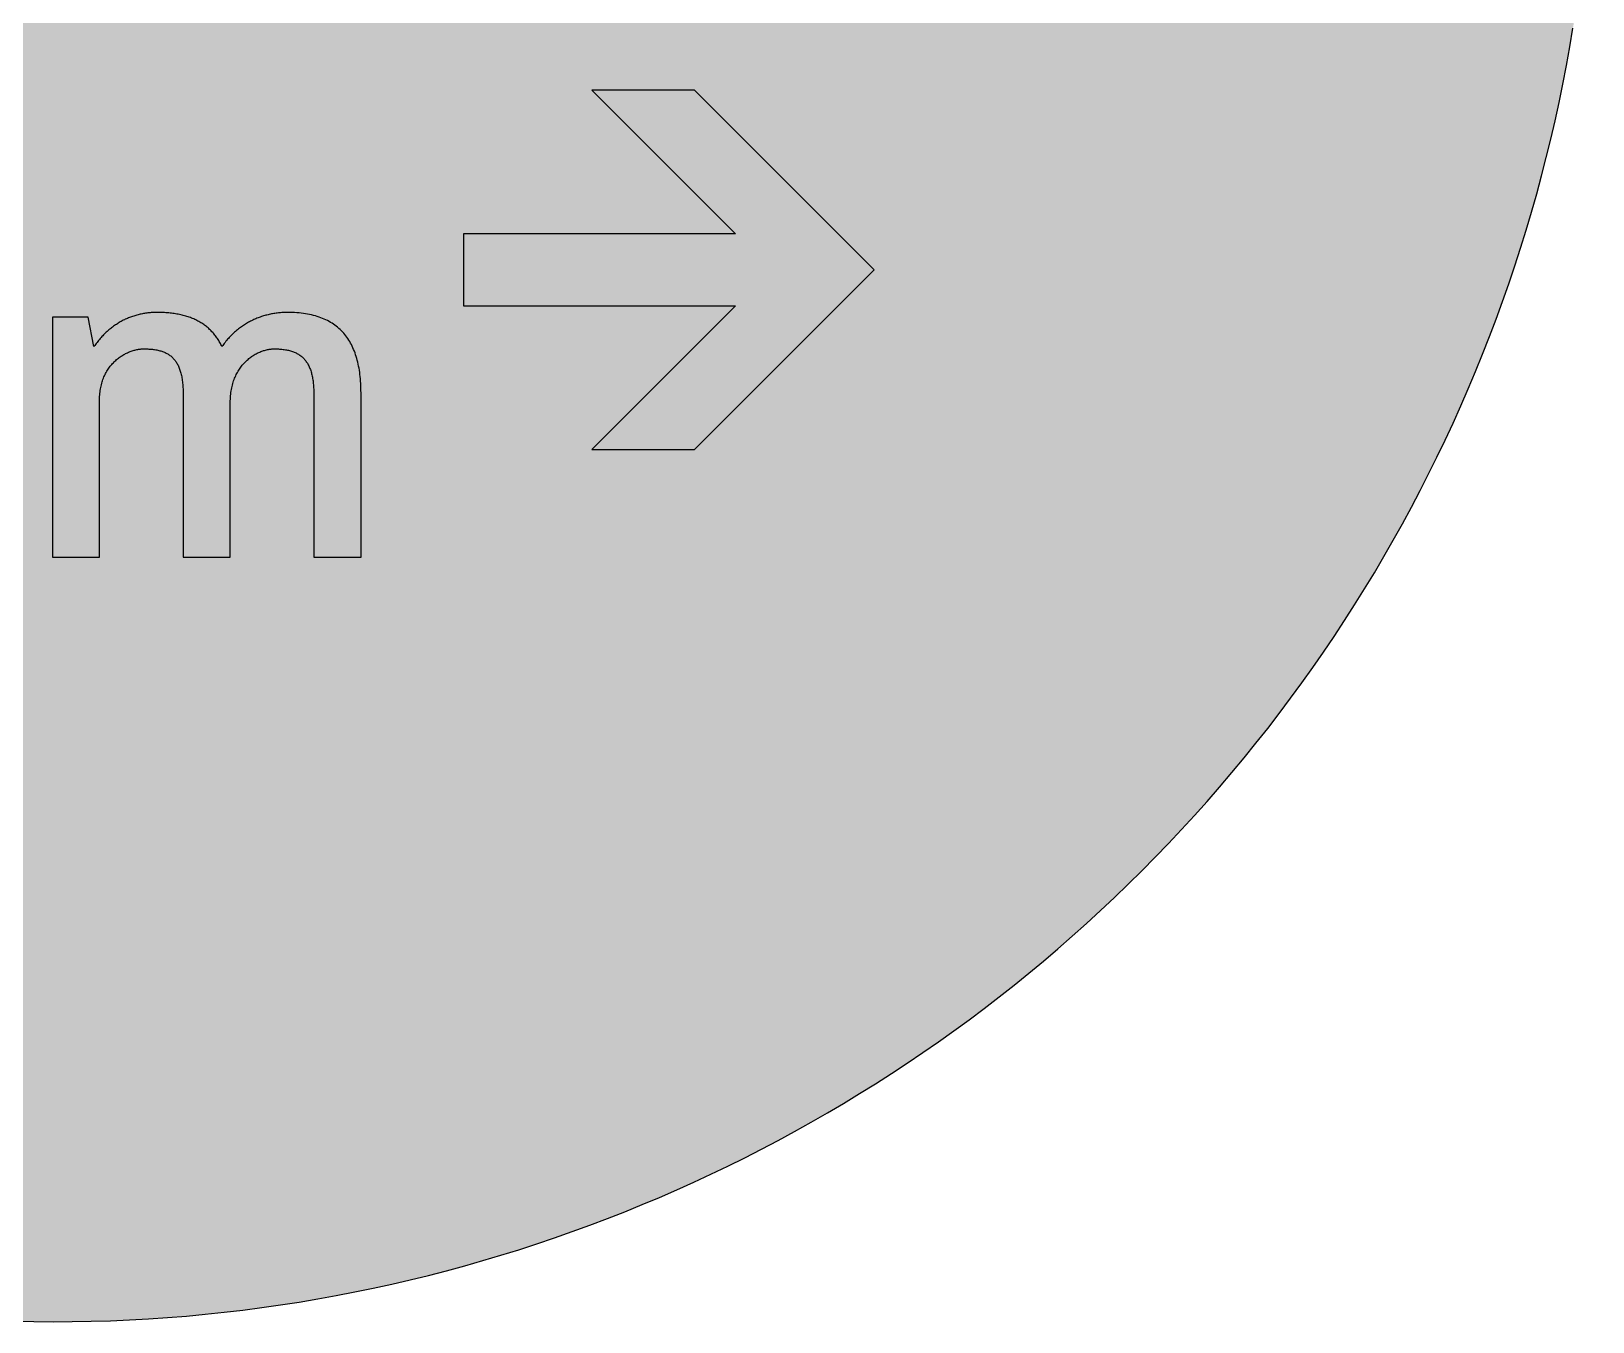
# Model space of a CAD drawing. Header units: millimetres. Extents: x 0 to 212, y 0 to 212.
# Drawn here: x 104.4 to 211.7, y 0.1 to 88.8 of the extents above; entities that cross this region are included whole.
import ezdxf

# ---------------------------------------------------------------- set-up
doc = ezdxf.new("R2010")
doc.units = ezdxf.units.MM

msp = doc.modelspace()

# ---------------------------------------------------------------- hatches: boundary and pattern name
for color, points in [(254, [(211.7189, 105.8869), (211.709, 107.2007), (211.6861, 108.5139), (211.6455, 109.8245), (211.5871, 111.1326), (211.5134, 112.4407), (211.4245, 113.7437), (211.3204, 115.0468), (211.201, 116.3447), (211.0638, 117.6426), (210.9114, 118.9355), (210.7413, 120.2258), (210.5584, 121.5136), (210.3577, 122.7988), (210.1418, 124.079), (209.9107, 125.3566), (209.6643, 126.6292), (209.4027, 127.8992), (209.1258, 129.1641), (208.8337, 130.4239), (208.5264, 131.6812), (208.2038, 132.936), (207.866, 134.1831), (207.5104, 135.4277), (207.1421, 136.6647), (206.7611, 137.8991), (206.3623, 139.1285), (205.9483, 140.3502), (205.5216, 141.5694), (205.0771, 142.781), (204.6199, 143.9901), (204.1474, 145.1915), (203.6623, 146.3853), (203.1619, 147.574), (202.6463, 148.7576), (202.1154, 149.9362), (201.5693, 151.1046), (201.0105, 152.2705), (200.439, 153.4262), (199.8523, 154.5768), (199.2503, 155.7198), (198.6356, 156.8577), (198.0057, 157.9855), (197.3605, 159.1081), (196.7052, 160.2232), (196.0321, 161.3281), (195.3489, 162.4279), (194.6504, 163.5176), (193.9366, 164.6022), (193.2102, 165.6766), (192.471, 166.7434), (191.7167, 167.8), (190.9521, 168.849), (190.1698, 169.8904), (189.3773, 170.9217), (188.5696, 171.9428), (187.7517, 172.9562), (186.9161, 173.9621), (186.0702, 174.9552), (185.2117, 175.9407), (184.338, 176.9161), (183.454, 177.8838), (182.5549, 178.8389), (181.643, 179.7837), (180.721, 180.7185), (179.7837, 181.643), (178.8389, 182.5549), (177.8838, 183.454), (176.9161, 184.338), (175.9407, 185.2117), (174.9552, 186.0702), (173.9621, 186.9161), (172.9562, 187.7492), (171.9428, 188.5696), (170.9217, 189.3773), (169.8904, 190.1698), (168.849, 190.9496), (167.8, 191.7167), (166.7408, 192.471), (165.6766, 193.2102), (164.6022, 193.9366), (163.5176, 194.6504), (162.4279, 195.3489), (161.3281, 196.0321), (160.2232, 196.7052), (159.1081, 197.3631), (157.9855, 198.0057), (156.8577, 198.6356), (155.7198, 199.2503), (154.5768, 199.8523), (153.4262, 200.439), (152.2705, 201.0131), (151.1046, 201.5719), (149.9362, 202.1154), (148.7576, 202.6463), (147.574, 203.1619), (146.3853, 203.6623), (145.1889, 204.15), (143.9875, 204.6199), (142.781, 205.0796), (141.5694, 205.5216), (140.3502, 205.9483), (139.1285, 206.3623), (137.8991, 206.7611), (136.6647, 207.1446), (135.4252, 207.5129), (134.1831, 207.866), (132.9334, 208.2038), (131.6812, 208.5264), (130.4239, 208.8337), (129.1641, 209.1284), (127.8966, 209.4052), (126.6292, 209.6668), (125.3541, 209.9132), (124.0765, 210.1444), (122.7963, 210.3603), (121.5136, 210.5584), (120.2258, 210.7438), (118.9355, 210.9114), (117.6401, 211.0638), (116.3447, 211.201), (115.0468, 211.3229), (113.7437, 211.4271), (112.4382, 211.516), (111.1326, 211.5896), (109.8245, 211.6455), (108.5113, 211.6861), (107.1982, 211.7115), (105.885, 211.7192), (104.5693, 211.7115), (103.2561, 211.6861), (101.9454, 211.6455), (100.6373, 211.5896), (99.3292, 211.516), (98.0262, 211.4271), (96.7232, 211.3229), (95.4253, 211.201), (94.1273, 211.0638), (92.8345, 210.9114), (91.5441, 210.7438), (90.2564, 210.5584), (88.9711, 210.3603), (87.691, 210.1444), (86.4133, 209.9132), (85.1408, 209.6668), (83.8708, 209.4052), (82.6059, 209.1284), (81.346, 208.8337), (80.0887, 208.5264), (78.834, 208.2038), (77.5868, 207.866), (76.3422, 207.5129), (75.1053, 207.1446), (73.8708, 206.7611), (72.6415, 206.3623), (71.4197, 205.9483), (70.2005, 205.5216), (68.9889, 205.0796), (67.7799, 204.6199), (66.5785, 204.15), (65.3847, 203.6623), (64.196, 203.1619), (63.0123, 202.6463), (61.8338, 202.1154), (60.6628, 201.5719), (59.4995, 201.0131), (58.3438, 200.439), (57.1932, 199.8523), (56.0502, 199.2503), (54.9123, 198.6356), (53.7845, 198.0057), (52.6618, 197.3631), (51.5468, 196.7052), (50.4419, 196.0321), (49.342, 195.3489), (48.2524, 194.6504), (47.1678, 193.9366), (46.0934, 193.2102), (45.0266, 192.471), (43.9699, 191.7167), (42.9209, 190.9496), (41.8795, 190.1698), (40.8483, 189.3773), (39.8272, 188.5696), (38.8137, 187.7492), (37.8079, 186.9161), (36.8148, 186.0702), (35.8292, 185.2117), (34.8539, 184.338), (33.8861, 183.454), (32.9311, 182.5549), (31.9862, 181.643), (31.049, 180.7185), (30.1269, 179.7837), (29.2151, 178.8389), (28.3159, 177.8838), (27.432, 176.9161), (26.5582, 175.9407), (25.6997, 174.9552), (24.8539, 173.9621), (24.0208, 172.9562), (23.2004, 171.9428), (22.3926, 170.9217), (21.6002, 169.8904), (20.8204, 168.849), (20.0533, 167.8), (19.2989, 166.7434), (18.5598, 165.6766), (17.8333, 164.6022), (17.1196, 163.5176), (16.4211, 162.4279), (15.7378, 161.3281), (15.0647, 160.2232), (14.4069, 159.1081), (13.7643, 157.9855), (13.1343, 156.8577), (12.5197, 155.7198), (11.9177, 154.5768), (11.3309, 153.4262), (10.7569, 152.2705), (10.1981, 151.1046), (9.6545, 149.9362), (9.1237, 148.7576), (8.6081, 147.574), (8.1077, 146.3853), (7.62, 145.1915), (7.1501, 143.9901), (6.6904, 142.781), (6.2484, 141.5694), (5.8217, 140.3502), (5.4077, 139.1285), (5.0089, 137.8991), (4.6253, 136.6647), (4.257, 135.4277), (3.904, 134.1831), (3.5662, 132.936), (3.2436, 131.6812), (2.9362, 130.4239), (2.6416, 129.1641), (2.3647, 127.8992), (2.1031, 126.6292), (1.8567, 125.3566), (1.6256, 124.079), (1.4097, 122.7988), (1.2116, 121.5136), (1.0262, 120.2258), (0.8585, 118.9355), (0.7061, 117.6426), (0.569, 116.3447), (0.447, 115.0468), (0.3429, 113.7437), (0.254, 112.4407), (0.1803, 111.1326), (0.1245, 109.8245), (0.0838, 108.5139), (0.0584, 107.2007), (0.0508, 105.885), (0.0584, 104.5718), (0.0838, 103.2586), (0.1245, 101.9454), (0.1803, 100.6373), (0.254, 99.3318), (0.3429, 98.0262), (0.447, 96.7232), (0.569, 95.4253), (0.7061, 94.1299), (0.8585, 92.8345), (1.0262, 91.5441), (1.2116, 90.2564), (1.4097, 88.9737), (1.6256, 87.6935), (1.8567, 86.4159), (2.1031, 85.1408), (2.3647, 83.8733), (2.6416, 82.6059), (2.9362, 81.346), (3.2436, 80.0887), (3.5662, 78.8365), (3.904, 77.5868), (4.257, 76.3448), (4.6253, 75.1053), (5.0089, 73.8708), (5.4077, 72.6415), (5.8217, 71.4197), (6.2484, 70.2005), (6.6904, 68.9889), (7.1501, 67.7824), (7.62, 66.581), (8.1077, 65.3847), (8.6081, 64.196), (9.1237, 63.0123), (9.6545, 61.8338), (10.1981, 60.6654), (10.7569, 59.4995), (11.3309, 58.3438), (11.9177, 57.1932), (12.5197, 56.0502), (13.1343, 54.9123), (13.7643, 53.7845), (14.4069, 52.6618), (15.0647, 51.5468), (15.7378, 50.4419), (16.4211, 49.342), (17.1196, 48.2524), (17.8333, 47.1678), (18.5598, 46.0934), (19.2989, 45.0291), (20.0533, 43.9699), (20.8204, 42.9209), (21.6002, 41.8795), (22.3926, 40.8483), (23.2004, 39.8272), (24.0208, 38.8137), (24.8539, 37.8079), (25.6997, 36.8148), (26.5582, 35.8292), (27.432, 34.8539), (28.3159, 33.8861), (29.2151, 32.9311), (30.1269, 31.9862), (31.049, 31.049), (31.9862, 30.1269), (32.9311, 29.2151), (33.8861, 28.3159), (34.8539, 27.432), (35.8292, 26.5582), (36.8148, 25.6997), (37.8079, 24.8539), (38.8137, 24.0182), (39.8272, 23.2004), (40.8483, 22.3926), (41.8795, 21.6002), (42.9209, 20.8178), (43.9699, 20.0533), (45.0266, 19.2989), (46.0934, 18.5598), (47.1678, 17.8333), (48.2524, 17.1196), (49.342, 16.4211), (50.4419, 15.7378), (51.5468, 15.0647), (52.6618, 14.4094), (53.7845, 13.7643), (54.9123, 13.1343), (56.0502, 12.5197), (57.1932, 11.9177), (58.3438, 11.3309), (59.4995, 10.7594), (60.6628, 10.2006), (61.8338, 9.6545), (63.0123, 9.1237), (64.196, 8.6081), (65.3847, 8.1077), (66.5785, 7.6225), (67.7799, 7.1501), (68.9889, 6.6929), (70.2005, 6.2484), (71.4197, 5.8217), (72.6415, 5.4077), (73.8708, 5.0089), (75.1053, 4.6279), (76.3422, 4.2596), (77.5868, 3.904), (78.834, 3.5662), (80.0887, 3.2436), (81.346, 2.9362), (82.6059, 2.6441), (83.8708, 2.3673), (85.1408, 2.1057), (86.4133, 1.8593), (87.691, 1.6281), (88.9711, 1.4122), (90.2564, 1.2116), (91.5441, 1.0287), (92.8345, 0.8585), (94.1273, 0.7061), (95.4253, 0.569), (96.7232, 0.4496), (98.0262, 0.3454), (99.3292, 0.2565), (100.6373, 0.1829), (101.9454, 0.1245), (103.2561, 0.0838), (104.5693, 0.061), (105.885, 0.0533), (107.1982, 0.061), (108.5113, 0.0838), (109.8245, 0.1245), (111.1326, 0.1829), (112.4382, 0.2565), (113.7437, 0.3454), (115.0468, 0.4496), (116.3447, 0.569), (117.6401, 0.7061), (118.9355, 0.8585), (120.2258, 1.0287), (121.5136, 1.2116), (122.7963, 1.4122), (124.0765, 1.6281), (125.3541, 1.8593), (126.6292, 2.1057), (127.8966, 2.3673), (129.1641, 2.6441), (130.4239, 2.9362), (131.6812, 3.2436), (132.9334, 3.5662), (134.1831, 3.904), (135.4252, 4.2596), (136.6647, 4.6279), (137.8991, 5.0089), (139.1285, 5.4077), (140.3502, 5.8217), (141.5694, 6.2484), (142.781, 6.6929), (143.9875, 7.1501), (145.1889, 7.6225), (146.3853, 8.1077), (147.574, 8.6081), (148.7576, 9.1237), (149.9362, 9.6545), (151.1046, 10.2006), (152.2705, 10.7594), (153.4262, 11.3309), (154.5768, 11.9177), (155.7198, 12.5197), (156.8577, 13.1343), (157.9855, 13.7643), (159.1081, 14.4094), (160.2232, 15.0647), (161.3281, 15.7378), (162.4279, 16.4211), (163.5176, 17.1196), (164.6022, 17.8333), (165.6766, 18.5598), (166.7408, 19.2989), (167.8, 20.0533), (168.849, 20.8178), (169.8904, 21.6002), (170.9217, 22.3926), (171.9428, 23.2004), (172.9562, 24.0182), (173.9621, 24.8539), (174.9552, 25.6997), (175.9407, 26.5582), (176.9161, 27.432), (177.8838, 28.3159), (178.8389, 29.2151), (179.7837, 30.1269), (180.721, 31.049), (181.643, 31.9862), (182.5549, 32.9311), (183.454, 33.8861), (184.338, 34.8539), (185.2117, 35.8292), (186.0702, 36.8148), (186.9161, 37.8079), (187.7517, 38.8137), (188.5696, 39.8272), (189.3773, 40.8483), (190.1698, 41.8795), (190.9521, 42.9209), (191.7167, 43.9699), (192.471, 45.0291), (193.2102, 46.0934), (193.9366, 47.1678), (194.6504, 48.2524), (195.3489, 49.342), (196.0321, 50.4419), (196.7052, 51.5468), (197.3605, 52.6618), (198.0057, 53.7845), (198.6356, 54.9123), (199.2503, 56.0502), (199.8523, 57.1932), (200.439, 58.3438), (201.0105, 59.4995), (201.5693, 60.6654), (202.1154, 61.8338), (202.6463, 63.0123), (203.1619, 64.196), (203.6623, 65.3847), (204.1474, 66.581), (204.6199, 67.7824), (205.0771, 68.9889), (205.5216, 70.2005), (205.9483, 71.4197), (206.3623, 72.6415), (206.7611, 73.8708), (207.1421, 75.1053), (207.5104, 76.3448), (207.866, 77.5868), (208.2038, 78.8365), (208.5264, 80.0887), (208.8337, 81.346), (209.1258, 82.6059), (209.4027, 83.8733), (209.6643, 85.1408), (209.9107, 86.4159), (210.1418, 87.6935), (210.3577, 88.9737), (210.5584, 90.2564), (210.7413, 91.5441), (210.9114, 92.8345), (211.0638, 94.1299), (211.201, 95.4253), (211.3204, 96.7232), (211.4245, 98.0262), (211.5134, 99.3318), (211.5871, 100.6373), (211.6455, 101.9454), (211.6861, 103.2586), (211.709, 104.5718), (211.7166, 105.885)]), (59, [(162.33, 72.3731), (149.9828, 84.7203), (142.9272, 84.7203), (152.805, 74.8425), (134.1078, 74.8425), (134.1078, 69.9036), (152.805, 69.9036), (142.9272, 60.0258), (149.9828, 60.0258)]), (59, [(118.0677, 52.6175), (118.0677, 63.2531), (118.0668, 63.3705), (118.0719, 63.4898), (118.077, 63.6041), (118.0871, 63.7159), (118.0973, 63.8277), (118.1125, 63.9369), (118.1278, 64.0436), (118.1456, 64.1477), (118.1659, 64.2518), (118.1887, 64.3509), (118.2116, 64.45), (118.2395, 64.5465), (118.2675, 64.6405), (118.298, 64.7344), (118.331, 64.8233), (118.364, 64.9122), (118.3996, 64.9986), (118.4377, 65.0824), (118.4758, 65.1662), (118.5164, 65.245), (118.5596, 65.3237), (118.6028, 65.3999), (118.6485, 65.4736), (118.6967, 65.5472), (118.745, 65.6184), (118.7933, 65.6869), (118.8441, 65.753), (118.8949, 65.819), (118.9482, 65.88), (119.0041, 65.9409), (119.0574, 65.9994), (119.1133, 66.0578), (119.1717, 66.1137), (119.2301, 66.167), (119.2886, 66.2178), (119.347, 66.2686), (119.4079, 66.3143), (119.4689, 66.36), (119.5299, 66.4058), (119.5908, 66.4489), (119.6543, 66.487), (119.7178, 66.5277), (119.7813, 66.5632), (119.8448, 66.5988), (119.9083, 66.6318), (119.9718, 66.6623), (120.0379, 66.6928), (120.1014, 66.7207), (120.1674, 66.7487), (120.2309, 66.7715), (120.2969, 66.7944), (120.3604, 66.8147), (120.4265, 66.835), (120.49, 66.8528), (120.5535, 66.868), (120.6195, 66.8833), (120.683, 66.896), (120.7465, 66.9061), (120.8075, 66.9138), (120.871, 66.9214), (120.9319, 66.929), (120.9929, 66.9315), (121.0539, 66.9341), (121.1148, 66.9341), (121.2037, 66.9341), (121.2901, 66.9315), (121.3739, 66.929), (121.4577, 66.9239), (121.5415, 66.9188), (121.6203, 66.9112), (121.699, 66.9036), (121.7778, 66.8934), (121.854, 66.8807), (121.9276, 66.868), (121.9987, 66.8528), (122.0699, 66.8376), (122.141, 66.8198), (122.207, 66.802), (122.2756, 66.7817), (122.3391, 66.7614), (122.4026, 66.7385), (122.4661, 66.7131), (122.5245, 66.6877), (122.5855, 66.6598), (122.6414, 66.6293), (122.6972, 66.5988), (122.7531, 66.5683), (122.8039, 66.5328), (122.8573, 66.4972), (122.9081, 66.4616), (122.9563, 66.4235), (123.002, 66.3829), (123.0478, 66.3397), (123.0935, 66.2965), (123.1367, 66.2508), (123.1773, 66.2051), (123.2179, 66.1568), (123.256, 66.106), (123.2941, 66.0552), (123.3297, 66.0019), (123.3653, 65.946), (123.3983, 65.8876), (123.4313, 65.8292), (123.4618, 65.7682), (123.4897, 65.7073), (123.5177, 65.6438), (123.5456, 65.5777), (123.571, 65.5091), (123.5939, 65.4406), (123.6167, 65.3694), (123.6396, 65.2958), (123.6599, 65.2196), (123.6777, 65.1434), (123.6955, 65.0646), (123.7107, 64.9859), (123.7259, 64.9021), (123.7412, 64.8183), (123.7539, 64.7319), (123.764, 64.643), (123.7742, 64.5541), (123.7844, 64.4601), (123.792, 64.3661), (123.7971, 64.2696), (123.8047, 64.1731), (123.8072, 64.0715), (123.8098, 63.9699), (123.8123, 63.8658), (123.8123, 63.7591), (123.8141, 52.6175), (127.0522, 52.6175), (127.0522, 63.9202), (127.0508, 64.0842), (127.0457, 64.2468), (127.0406, 64.4093), (127.033, 64.5668), (127.0229, 64.7217), (127.0102, 64.8767), (126.9975, 65.0291), (126.9797, 65.1764), (126.9619, 65.3237), (126.939, 65.4685), (126.9162, 65.6107), (126.8908, 65.7479), (126.8628, 65.8851), (126.8298, 66.0197), (126.7968, 66.1518), (126.7612, 66.2813), (126.7257, 66.4083), (126.685, 66.5328), (126.6419, 66.6547), (126.5961, 66.7766), (126.5479, 66.8934), (126.4996, 67.0077), (126.4463, 67.1195), (126.3929, 67.2287), (126.3345, 67.3354), (126.2736, 67.4421), (126.2126, 67.5437), (126.1466, 67.6427), (126.078, 67.7393), (126.0094, 67.8332), (125.9357, 67.9247), (125.8621, 68.0136), (125.7833, 68.0999), (125.7021, 68.1838), (125.6182, 68.265), (125.5344, 68.3438), (125.4455, 68.42), (125.3541, 68.4936), (125.2601, 68.5648), (125.1636, 68.6333), (125.0645, 68.6994), (124.9629, 68.7603), (124.8588, 68.8213), (124.7496, 68.8772), (124.6403, 68.9331), (124.526, 68.9839), (124.4117, 69.0347), (124.2924, 69.0804), (124.1704, 69.1236), (124.046, 69.1642), (123.919, 69.2023), (123.7894, 69.2379), (123.6574, 69.2709), (123.5227, 69.3014), (123.383, 69.3268), (123.2408, 69.3522), (123.096, 69.3725), (122.9487, 69.3928), (122.7988, 69.408), (122.6464, 69.4207), (122.489, 69.4309), (122.3315, 69.4385), (122.1689, 69.4411), (122.0038, 69.4436), (121.9251, 69.4436), (121.8463, 69.4411), (121.7676, 69.4385), (121.6889, 69.436), (121.6076, 69.4309), (121.5288, 69.4233), (121.4501, 69.4182), (121.3714, 69.408), (121.2926, 69.4004), (121.2139, 69.3903), (121.1351, 69.3776), (121.0589, 69.3649), (120.9802, 69.3522), (120.9015, 69.3369), (120.8227, 69.3217), (120.7465, 69.3039), (120.6678, 69.2861), (120.589, 69.2658), (120.5128, 69.2455), (120.4366, 69.2252), (120.3604, 69.2023), (120.2817, 69.1769), (120.2055, 69.154), (120.1293, 69.1261), (120.0556, 69.1007), (119.9794, 69.0702), (119.9032, 69.0423), (119.8296, 69.0118), (119.7559, 68.9788), (119.6823, 68.9458), (119.6086, 68.9102), (119.5349, 68.8746), (119.4613, 68.8391), (119.3902, 68.801), (119.319, 68.7629), (119.2479, 68.7222), (119.1768, 68.6816), (119.1057, 68.6384), (119.0346, 68.5927), (118.966, 68.5495), (118.8974, 68.5013), (118.8288, 68.4555), (118.7602, 68.4073), (118.6942, 68.3565), (118.6282, 68.3057), (118.5621, 68.2523), (118.4961, 68.199), (118.4326, 68.1431), (118.3665, 68.0872), (118.303, 68.0314), (118.2421, 67.9729), (118.1786, 67.912), (118.1176, 67.851), (118.0567, 67.7875), (117.9982, 67.724), (117.9373, 67.6605), (117.8814, 67.5945), (117.823, 67.5259), (117.7671, 67.4573), (117.7087, 67.3862), (117.6553, 67.3151), (117.5995, 67.244), (117.5461, 67.1703), (117.4953, 67.0941), (117.4598, 67.1652), (117.4242, 67.2363), (117.3861, 67.3075), (117.348, 67.376), (117.3099, 67.4446), (117.2693, 67.5107), (117.2286, 67.5767), (117.1854, 67.6427), (117.1423, 67.7037), (117.0991, 67.7672), (117.0534, 67.8282), (117.0051, 67.8891), (116.9594, 67.9475), (116.9086, 68.006), (116.8603, 68.0618), (116.8095, 68.1177), (116.7562, 68.1711), (116.7028, 68.2244), (116.6495, 68.2777), (116.5936, 68.3285), (116.5377, 68.3793), (116.4793, 68.4276), (116.4209, 68.4733), (116.3599, 68.5216), (116.299, 68.5673), (116.238, 68.6105), (116.1745, 68.6537), (116.1085, 68.6968), (116.0424, 68.7375), (115.9764, 68.7756), (115.9078, 68.8137), (115.8392, 68.8518), (115.7707, 68.8873), (115.6995, 68.9229), (115.6259, 68.9585), (115.5522, 68.9915), (115.4786, 69.022), (115.4024, 69.0524), (115.3262, 69.0829), (115.2474, 69.1109), (115.1687, 69.1363), (115.0874, 69.1642), (115.0061, 69.1871), (114.9223, 69.2125), (114.8385, 69.2353), (114.7547, 69.2556), (114.6683, 69.276), (114.5794, 69.2963), (114.4905, 69.3141), (114.4016, 69.3293), (114.3102, 69.3445), (114.2187, 69.3598), (114.1247, 69.3725), (114.0308, 69.3852), (113.9342, 69.3953), (113.8377, 69.4055), (113.7387, 69.4157), (113.6396, 69.4233), (113.538, 69.4284), (113.4364, 69.4334), (113.3348, 69.4385), (113.2307, 69.4411), (113.124, 69.4436), (113.0173, 69.4436), (112.9411, 69.4436), (112.8649, 69.4411), (112.7862, 69.4385), (112.71, 69.4334), (112.6338, 69.4284), (112.555, 69.4233), (112.4788, 69.4157), (112.4026, 69.408), (112.3264, 69.3979), (112.2502, 69.3877), (112.174, 69.375), (112.0978, 69.3623), (112.0242, 69.3496), (111.948, 69.3344), (111.8743, 69.3166), (111.7981, 69.2988), (111.7244, 69.281), (111.6508, 69.2607), (111.5746, 69.2404), (111.5009, 69.2175), (111.4298, 69.1947), (111.3561, 69.1718), (111.2825, 69.1464), (111.2114, 69.1185), (111.1377, 69.0905), (111.0666, 69.0626), (110.9955, 69.0321), (110.9243, 69.0016), (110.8532, 68.9686), (110.7846, 68.9356), (110.7135, 68.9), (110.6449, 68.8645), (110.5764, 68.8264), (110.5078, 68.7883), (110.4392, 68.7502), (110.3706, 68.7095), (110.3046, 68.6664), (110.236, 68.6232), (110.17, 68.58), (110.1039, 68.5343), (110.0404, 68.4886), (109.9744, 68.4403), (109.9109, 68.392), (109.8474, 68.3412), (109.7839, 68.2904), (109.7204, 68.2396), (109.6594, 68.1863), (109.5985, 68.1304), (109.5375, 68.0745), (109.4765, 68.0187), (109.4156, 67.9602), (109.3572, 67.8993), (109.2987, 67.8409), (109.2403, 67.7774), (109.1844, 67.7139), (109.1286, 67.6504), (109.0727, 67.5843), (109.0168, 67.5183), (108.9609, 67.4497), (108.9076, 67.3811), (108.8542, 67.3125), (108.8034, 67.2414), (108.7501, 67.1678), (108.6993, 67.0941), (108.289, 69.1261), (105.8443, 69.1261), (105.8443, 52.6175), (109.0828, 52.6175), (109.0828, 63.4432), (109.0828, 63.5533), (109.0879, 63.6651), (109.093, 63.7718), (109.1032, 63.8785), (109.1133, 63.9826), (109.126, 64.0867), (109.1438, 64.1858), (109.1616, 64.2849), (109.1819, 64.3814), (109.2048, 64.4754), (109.2302, 64.5693), (109.2556, 64.6608), (109.286, 64.7497), (109.3165, 64.836), (109.3495, 64.9224), (109.3826, 65.0062), (109.4207, 65.0875), (109.4588, 65.1662), (109.4969, 65.245), (109.54, 65.3212), (109.5807, 65.3948), (109.6264, 65.4685), (109.6721, 65.5396), (109.7204, 65.6082), (109.7686, 65.6742), (109.8169, 65.7403), (109.8677, 65.8038), (109.921, 65.8647), (109.9744, 65.9257), (110.0303, 65.9816), (110.0836, 66.04), (110.142, 66.0933), (110.1979, 66.1467), (110.2563, 66.1975), (110.3147, 66.2457), (110.3757, 66.294), (110.4367, 66.3397), (110.4976, 66.3829), (110.5586, 66.4261), (110.6221, 66.4667), (110.683, 66.5048), (110.7465, 66.5429), (110.81, 66.5785), (110.8735, 66.6115), (110.937, 66.642), (111.0031, 66.6725), (111.0666, 66.7029), (111.1301, 66.7283), (111.1961, 66.7537), (111.2596, 66.7766), (111.3231, 66.7995), (111.3892, 66.8198), (111.4527, 66.8376), (111.5162, 66.8553), (111.5797, 66.8706), (111.6432, 66.8833), (111.7067, 66.896), (111.7676, 66.9061), (111.8311, 66.9163), (111.8921, 66.9214), (111.953, 66.929), (112.0115, 66.9315), (112.0724, 66.9341), (112.1308, 66.9341), (112.2172, 66.9341), (112.3061, 66.9315), (112.3899, 66.929), (112.4737, 66.9265), (112.555, 66.9214), (112.6363, 66.9138), (112.715, 66.9061), (112.7938, 66.896), (112.8674, 66.8858), (112.9411, 66.8731), (113.0148, 66.8604), (113.0859, 66.8452), (113.1545, 66.8299), (113.223, 66.8122), (113.2891, 66.7944), (113.3551, 66.7741), (113.4186, 66.7512), (113.4796, 66.7283), (113.5405, 66.7055), (113.599, 66.6775), (113.6574, 66.6496), (113.7133, 66.6217), (113.7666, 66.5912), (113.8199, 66.5582), (113.8707, 66.5251), (113.9215, 66.4896), (113.9698, 66.4515), (114.0181, 66.4134), (114.0638, 66.3727), (114.1095, 66.3296), (114.1501, 66.2864), (114.1933, 66.2407), (114.234, 66.1924), (114.2721, 66.1441), (114.3102, 66.0933), (114.3457, 66.04), (114.3813, 65.9867), (114.4143, 65.9282), (114.4448, 65.8724), (114.4753, 65.8114), (114.5057, 65.7504), (114.5337, 65.6844), (114.5591, 65.6184), (114.5845, 65.5523), (114.6099, 65.4812), (114.6327, 65.4101), (114.6531, 65.3364), (114.6734, 65.2602), (114.6937, 65.184), (114.7115, 65.1027), (114.7267, 65.0215), (114.742, 64.9376), (114.7572, 64.8513), (114.7674, 64.7624), (114.7801, 64.6735), (114.7902, 64.5795), (114.7978, 64.4855), (114.8055, 64.389), (114.8131, 64.2899), (114.8182, 64.1883), (114.8232, 64.0842), (114.8258, 63.9775), (114.8283, 63.8708), (114.8283, 63.7591), (114.8292, 52.6175)])]:
    msp.add_hatch(color=color).paths.add_polyline_path(points)

# ---------------------------------------------------------------- linework, layer by layer
at = {"color": 254}
msp.add_lwpolyline([(103.2561, 0.0838), (104.5693, 0.061), (105.885, 0.0533), (107.1982, 0.061), (108.5113, 0.0838), (109.8245, 0.1245), (111.1326, 0.1829), (112.4382, 0.2565), (113.7437, 0.3454), (115.0468, 0.4496), (116.3447, 0.569), (117.6401, 0.7061), (118.9355, 0.8585), (120.2258, 1.0287), (121.5136, 1.2116), (122.7963, 1.4122), (124.0765, 1.6281), (125.3541, 1.8593), (126.6292, 2.1057), (127.8966, 2.3673), (129.1641, 2.6441), (130.4239, 2.9362), (131.6812, 3.2436), (132.9334, 3.5662), (134.1831, 3.904), (135.4252, 4.2596), (136.6647, 4.6279), (137.8991, 5.0089), (139.1285, 5.4077), (140.3502, 5.8217), (141.5694, 6.2484), (142.781, 6.6929), (143.9875, 7.1501), (145.1889, 7.6225), (146.3853, 8.1077), (147.574, 8.6081), (148.7576, 9.1237), (149.9362, 9.6545), (151.1046, 10.2006), (152.2705, 10.7594), (153.4262, 11.3309), (154.5768, 11.9177), (155.7198, 12.5197), (156.8577, 13.1343), (157.9855, 13.7643), (159.1081, 14.4094), (160.2232, 15.0647), (161.3281, 15.7378), (162.4279, 16.4211), (163.5176, 17.1196), (164.6022, 17.8333), (165.6766, 18.5598), (166.7408, 19.2989), (167.8, 20.0533), (168.849, 20.8178), (169.8904, 21.6002), (170.9217, 22.3926), (171.9428, 23.2004), (172.9562, 24.0182), (173.9621, 24.8539), (174.9552, 25.6997), (175.9407, 26.5582), (176.9161, 27.432), (177.8838, 28.3159), (178.8389, 29.2151), (179.7837, 30.1269), (180.721, 31.049), (181.643, 31.9862), (182.5549, 32.9311), (183.454, 33.8861), (184.338, 34.8539), (185.2117, 35.8292), (186.0702, 36.8148), (186.9161, 37.8079), (187.7517, 38.8137), (188.5696, 39.8272), (189.3773, 40.8483), (190.1698, 41.8795), (190.9521, 42.9209), (191.7167, 43.9699), (192.471, 45.0291), (193.2102, 46.0934), (193.9366, 47.1678), (194.6504, 48.2524), (195.3489, 49.342), (196.0321, 50.4419), (196.7052, 51.5468), (197.3605, 52.6618), (198.0057, 53.7845), (198.6356, 54.9123), (199.2503, 56.0502), (199.8523, 57.1932), (200.439, 58.3438), (201.0105, 59.4995), (201.5693, 60.6654), (202.1154, 61.8338), (202.6463, 63.0123), (203.1619, 64.196), (203.6623, 65.3847), (204.1474, 66.581), (204.6199, 67.7824), (205.0771, 68.9889), (205.5216, 70.2005), (205.9483, 71.4197), (206.3623, 72.6415), (206.7611, 73.8708), (207.1421, 75.1053), (207.5104, 76.3448), (207.866, 77.5868), (208.2038, 78.8365), (208.5264, 80.0887), (208.8337, 81.346), (209.1258, 82.6059), (209.4027, 83.8733), (209.6643, 85.1408), (209.9107, 86.4159), (210.1418, 87.6935), (210.3577, 88.9737)], dxfattribs=at)
at = {"color": 59}
for points in [[(162.33, 72.3731), (149.9828, 84.7203), (142.9272, 84.7203), (152.805, 74.8425), (134.1078, 74.8425), (134.1078, 69.9036), (152.805, 69.9036), (142.9272, 60.0258), (149.9828, 60.0258), (162.33, 72.3731)], [(118.0677, 52.6175), (118.0677, 63.2531), (118.0668, 63.3705), (118.0719, 63.4898), (118.077, 63.6041), (118.0871, 63.7159), (118.0973, 63.8277), (118.1125, 63.9369), (118.1278, 64.0436), (118.1456, 64.1477), (118.1659, 64.2518), (118.1887, 64.3509), (118.2116, 64.45), (118.2395, 64.5465), (118.2675, 64.6405), (118.298, 64.7344), (118.331, 64.8233), (118.364, 64.9122), (118.3996, 64.9986), (118.4377, 65.0824), (118.4758, 65.1662), (118.5164, 65.245), (118.5596, 65.3237), (118.6028, 65.3999), (118.6485, 65.4736), (118.6967, 65.5472), (118.745, 65.6184), (118.7933, 65.6869), (118.8441, 65.753), (118.8949, 65.819), (118.9482, 65.88), (119.0041, 65.9409), (119.0574, 65.9994), (119.1133, 66.0578), (119.1717, 66.1137), (119.2301, 66.167), (119.2886, 66.2178), (119.347, 66.2686), (119.4079, 66.3143), (119.4689, 66.36), (119.5299, 66.4058), (119.5908, 66.4489), (119.6543, 66.487), (119.7178, 66.5277), (119.7813, 66.5632), (119.8448, 66.5988), (119.9083, 66.6318), (119.9718, 66.6623), (120.0379, 66.6928), (120.1014, 66.7207), (120.1674, 66.7487), (120.2309, 66.7715), (120.2969, 66.7944), (120.3604, 66.8147), (120.4265, 66.835), (120.49, 66.8528), (120.5535, 66.868), (120.6195, 66.8833), (120.683, 66.896), (120.7465, 66.9061), (120.8075, 66.9138), (120.871, 66.9214), (120.9319, 66.929), (120.9929, 66.9315), (121.0539, 66.9341), (121.1148, 66.9341), (121.2037, 66.9341), (121.2901, 66.9315), (121.3739, 66.929), (121.4577, 66.9239), (121.5415, 66.9188), (121.6203, 66.9112), (121.699, 66.9036), (121.7778, 66.8934), (121.854, 66.8807), (121.9276, 66.868), (121.9987, 66.8528), (122.0699, 66.8376), (122.141, 66.8198), (122.207, 66.802), (122.2756, 66.7817), (122.3391, 66.7614), (122.4026, 66.7385), (122.4661, 66.7131), (122.5245, 66.6877), (122.5855, 66.6598), (122.6414, 66.6293), (122.6972, 66.5988), (122.7531, 66.5683), (122.8039, 66.5328), (122.8573, 66.4972), (122.9081, 66.4616), (122.9563, 66.4235), (123.002, 66.3829), (123.0478, 66.3397), (123.0935, 66.2965), (123.1367, 66.2508), (123.1773, 66.2051), (123.2179, 66.1568), (123.256, 66.106), (123.2941, 66.0552), (123.3297, 66.0019), (123.3653, 65.946), (123.3983, 65.8876), (123.4313, 65.8292), (123.4618, 65.7682), (123.4897, 65.7073), (123.5177, 65.6438), (123.5456, 65.5777), (123.571, 65.5091), (123.5939, 65.4406), (123.6167, 65.3694), (123.6396, 65.2958), (123.6599, 65.2196), (123.6777, 65.1434), (123.6955, 65.0646), (123.7107, 64.9859), (123.7259, 64.9021), (123.7412, 64.8183), (123.7539, 64.7319), (123.764, 64.643), (123.7742, 64.5541), (123.7844, 64.4601), (123.792, 64.3661), (123.7971, 64.2696), (123.8047, 64.1731), (123.8072, 64.0715), (123.8098, 63.9699), (123.8123, 63.8658), (123.8123, 63.7591), (123.8141, 52.6175), (127.0522, 52.6175), (127.0522, 63.9202), (127.0508, 64.0842), (127.0457, 64.2468), (127.0406, 64.4093), (127.033, 64.5668), (127.0229, 64.7217), (127.0102, 64.8767), (126.9975, 65.0291), (126.9797, 65.1764), (126.9619, 65.3237), (126.939, 65.4685), (126.9162, 65.6107), (126.8908, 65.7479), (126.8628, 65.8851), (126.8298, 66.0197), (126.7968, 66.1518), (126.7612, 66.2813), (126.7257, 66.4083), (126.685, 66.5328), (126.6419, 66.6547), (126.5961, 66.7766), (126.5479, 66.8934), (126.4996, 67.0077), (126.4463, 67.1195), (126.3929, 67.2287), (126.3345, 67.3354), (126.2736, 67.4421), (126.2126, 67.5437), (126.1466, 67.6427), (126.078, 67.7393), (126.0094, 67.8332), (125.9357, 67.9247), (125.8621, 68.0136), (125.7833, 68.0999), (125.7021, 68.1838), (125.6182, 68.265), (125.5344, 68.3438), (125.4455, 68.42), (125.3541, 68.4936), (125.2601, 68.5648), (125.1636, 68.6333), (125.0645, 68.6994), (124.9629, 68.7603), (124.8588, 68.8213), (124.7496, 68.8772), (124.6403, 68.9331), (124.526, 68.9839), (124.4117, 69.0347), (124.2924, 69.0804), (124.1704, 69.1236), (124.046, 69.1642), (123.919, 69.2023), (123.7894, 69.2379), (123.6574, 69.2709), (123.5227, 69.3014), (123.383, 69.3268), (123.2408, 69.3522), (123.096, 69.3725), (122.9487, 69.3928), (122.7988, 69.408), (122.6464, 69.4207), (122.489, 69.4309), (122.3315, 69.4385), (122.1689, 69.4411), (122.0038, 69.4436), (121.9251, 69.4436), (121.8463, 69.4411), (121.7676, 69.4385), (121.6889, 69.436), (121.6076, 69.4309), (121.5288, 69.4233), (121.4501, 69.4182), (121.3714, 69.408), (121.2926, 69.4004), (121.2139, 69.3903), (121.1351, 69.3776), (121.0589, 69.3649), (120.9802, 69.3522), (120.9015, 69.3369), (120.8227, 69.3217), (120.7465, 69.3039), (120.6678, 69.2861), (120.589, 69.2658), (120.5128, 69.2455), (120.4366, 69.2252), (120.3604, 69.2023), (120.2817, 69.1769), (120.2055, 69.154), (120.1293, 69.1261), (120.0556, 69.1007), (119.9794, 69.0702), (119.9032, 69.0423), (119.8296, 69.0118), (119.7559, 68.9788), (119.6823, 68.9458), (119.6086, 68.9102), (119.5349, 68.8746), (119.4613, 68.8391), (119.3902, 68.801), (119.319, 68.7629), (119.2479, 68.7222), (119.1768, 68.6816), (119.1057, 68.6384), (119.0346, 68.5927), (118.966, 68.5495), (118.8974, 68.5013), (118.8288, 68.4555), (118.7602, 68.4073), (118.6942, 68.3565), (118.6282, 68.3057), (118.5621, 68.2523), (118.4961, 68.199), (118.4326, 68.1431), (118.3665, 68.0872), (118.303, 68.0314), (118.2421, 67.9729), (118.1786, 67.912), (118.1176, 67.851), (118.0567, 67.7875), (117.9982, 67.724), (117.9373, 67.6605), (117.8814, 67.5945), (117.823, 67.5259), (117.7671, 67.4573), (117.7087, 67.3862), (117.6553, 67.3151), (117.5995, 67.244), (117.5461, 67.1703), (117.4953, 67.0941), (117.4598, 67.1652), (117.4242, 67.2363), (117.3861, 67.3075), (117.348, 67.376), (117.3099, 67.4446), (117.2693, 67.5107), (117.2286, 67.5767), (117.1854, 67.6427), (117.1423, 67.7037), (117.0991, 67.7672), (117.0534, 67.8282), (117.0051, 67.8891), (116.9594, 67.9475), (116.9086, 68.006), (116.8603, 68.0618), (116.8095, 68.1177), (116.7562, 68.1711), (116.7028, 68.2244), (116.6495, 68.2777), (116.5936, 68.3285), (116.5377, 68.3793), (116.4793, 68.4276), (116.4209, 68.4733), (116.3599, 68.5216), (116.299, 68.5673), (116.238, 68.6105), (116.1745, 68.6537), (116.1085, 68.6968), (116.0424, 68.7375), (115.9764, 68.7756), (115.9078, 68.8137), (115.8392, 68.8518), (115.7707, 68.8873), (115.6995, 68.9229), (115.6259, 68.9585), (115.5522, 68.9915), (115.4786, 69.022), (115.4024, 69.0524), (115.3262, 69.0829), (115.2474, 69.1109), (115.1687, 69.1363), (115.0874, 69.1642), (115.0061, 69.1871), (114.9223, 69.2125), (114.8385, 69.2353), (114.7547, 69.2556), (114.6683, 69.276), (114.5794, 69.2963), (114.4905, 69.3141), (114.4016, 69.3293), (114.3102, 69.3445), (114.2187, 69.3598), (114.1247, 69.3725), (114.0308, 69.3852), (113.9342, 69.3953), (113.8377, 69.4055), (113.7387, 69.4157), (113.6396, 69.4233), (113.538, 69.4284), (113.4364, 69.4334), (113.3348, 69.4385), (113.2307, 69.4411), (113.124, 69.4436), (113.0173, 69.4436), (112.9411, 69.4436), (112.8649, 69.4411), (112.7862, 69.4385), (112.71, 69.4334), (112.6338, 69.4284), (112.555, 69.4233), (112.4788, 69.4157), (112.4026, 69.408), (112.3264, 69.3979), (112.2502, 69.3877), (112.174, 69.375), (112.0978, 69.3623), (112.0242, 69.3496), (111.948, 69.3344), (111.8743, 69.3166), (111.7981, 69.2988), (111.7244, 69.281), (111.6508, 69.2607), (111.5746, 69.2404), (111.5009, 69.2175), (111.4298, 69.1947), (111.3561, 69.1718), (111.2825, 69.1464), (111.2114, 69.1185), (111.1377, 69.0905), (111.0666, 69.0626), (110.9955, 69.0321), (110.9243, 69.0016), (110.8532, 68.9686), (110.7846, 68.9356), (110.7135, 68.9), (110.6449, 68.8645), (110.5764, 68.8264), (110.5078, 68.7883), (110.4392, 68.7502), (110.3706, 68.7095), (110.3046, 68.6664), (110.236, 68.6232), (110.17, 68.58), (110.1039, 68.5343), (110.0404, 68.4886), (109.9744, 68.4403), (109.9109, 68.392), (109.8474, 68.3412), (109.7839, 68.2904), (109.7204, 68.2396), (109.6594, 68.1863), (109.5985, 68.1304), (109.5375, 68.0745), (109.4765, 68.0187), (109.4156, 67.9602), (109.3572, 67.8993), (109.2987, 67.8409), (109.2403, 67.7774), (109.1844, 67.7139), (109.1286, 67.6504), (109.0727, 67.5843), (109.0168, 67.5183), (108.9609, 67.4497), (108.9076, 67.3811), (108.8542, 67.3125), (108.8034, 67.2414), (108.7501, 67.1678), (108.6993, 67.0941), (108.289, 69.1261), (105.8443, 69.1261), (105.8443, 52.6175), (109.0828, 52.6175), (109.0828, 63.4432), (109.0828, 63.5533), (109.0879, 63.6651), (109.093, 63.7718), (109.1032, 63.8785), (109.1133, 63.9826), (109.126, 64.0867), (109.1438, 64.1858), (109.1616, 64.2849), (109.1819, 64.3814), (109.2048, 64.4754), (109.2302, 64.5693), (109.2556, 64.6608), (109.286, 64.7497), (109.3165, 64.836), (109.3495, 64.9224), (109.3826, 65.0062), (109.4207, 65.0875), (109.4588, 65.1662), (109.4969, 65.245), (109.54, 65.3212), (109.5807, 65.3948), (109.6264, 65.4685), (109.6721, 65.5396), (109.7204, 65.6082), (109.7686, 65.6742), (109.8169, 65.7403), (109.8677, 65.8038), (109.921, 65.8647), (109.9744, 65.9257), (110.0303, 65.9816), (110.0836, 66.04), (110.142, 66.0933), (110.1979, 66.1467), (110.2563, 66.1975), (110.3147, 66.2457), (110.3757, 66.294), (110.4367, 66.3397), (110.4976, 66.3829), (110.5586, 66.4261), (110.6221, 66.4667), (110.683, 66.5048), (110.7465, 66.5429), (110.81, 66.5785), (110.8735, 66.6115), (110.937, 66.642), (111.0031, 66.6725), (111.0666, 66.7029), (111.1301, 66.7283), (111.1961, 66.7537), (111.2596, 66.7766), (111.3231, 66.7995), (111.3892, 66.8198), (111.4527, 66.8376), (111.5162, 66.8553), (111.5797, 66.8706), (111.6432, 66.8833), (111.7067, 66.896), (111.7676, 66.9061), (111.8311, 66.9163), (111.8921, 66.9214), (111.953, 66.929), (112.0115, 66.9315), (112.0724, 66.9341), (112.1308, 66.9341), (112.2172, 66.9341), (112.3061, 66.9315), (112.3899, 66.929), (112.4737, 66.9265), (112.555, 66.9214), (112.6363, 66.9138), (112.715, 66.9061), (112.7938, 66.896), (112.8674, 66.8858), (112.9411, 66.8731), (113.0148, 66.8604), (113.0859, 66.8452), (113.1545, 66.8299), (113.223, 66.8122), (113.2891, 66.7944), (113.3551, 66.7741), (113.4186, 66.7512), (113.4796, 66.7283), (113.5405, 66.7055), (113.599, 66.6775), (113.6574, 66.6496), (113.7133, 66.6217), (113.7666, 66.5912), (113.8199, 66.5582), (113.8707, 66.5251), (113.9215, 66.4896), (113.9698, 66.4515), (114.0181, 66.4134), (114.0638, 66.3727), (114.1095, 66.3296), (114.1501, 66.2864), (114.1933, 66.2407), (114.234, 66.1924), (114.2721, 66.1441), (114.3102, 66.0933), (114.3457, 66.04), (114.3813, 65.9867), (114.4143, 65.9282), (114.4448, 65.8724), (114.4753, 65.8114), (114.5057, 65.7504), (114.5337, 65.6844), (114.5591, 65.6184), (114.5845, 65.5523), (114.6099, 65.4812), (114.6327, 65.4101), (114.6531, 65.3364), (114.6734, 65.2602), (114.6937, 65.184), (114.7115, 65.1027), (114.7267, 65.0215), (114.742, 64.9376), (114.7572, 64.8513), (114.7674, 64.7624), (114.7801, 64.6735), (114.7902, 64.5795), (114.7978, 64.4855), (114.8055, 64.389), (114.8131, 64.2899), (114.8182, 64.1883), (114.8232, 64.0842), (114.8258, 63.9775), (114.8283, 63.8708), (114.8283, 63.7591), (114.8292, 52.6175), (118.0677, 52.6175)]]:
    msp.add_lwpolyline(points, dxfattribs=at)

doc.saveas('drawing.dxf')
